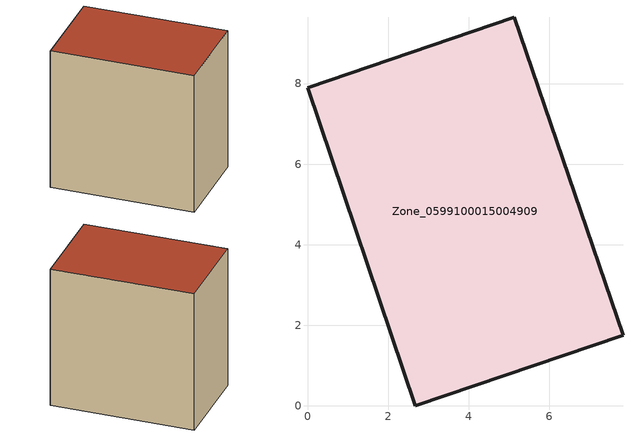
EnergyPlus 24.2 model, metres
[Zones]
Zone_0599100015004909
 floor ground (C_G): 7.83,1.75 2.68,0 0,7.9 5.14,9.65 z1.26
 wall outside (C_F): 2.68,0 7.83,1.75 5.14,9.65 0,7.9 2.68,0 z1.26:9.76
 roof outside (C_R): 5.14,9.65 0,7.9 2.68,0 7.83,1.75 z9.76
[BUILDING]
Pand.0599100015004909: North Axis=0; Terrain=City; Loads Convergence Tolerance Value=0.04; Temperature Convergence Tolerance Value=0.4; Solar Distribution=FullExterior; Maximum Number of Warmup Days=25; Minimum Number of Warmup Days=1
[Site:Location]
Rotterdam.The.Hague.AP_ZH_NLD Design_Conditions: Latitude=51.96; Longitude=4.45; Time Zone=1; Elevation=-4.5
[SITE:GROUNDTEMPERATURE:BUILDINGSURFACE]
18, 18, 18, 18, 18, 18, 18, 18, 18, 18, 18, 18
[MATERIAL] Thermal Absorptance=0.9; Solar Absorptance=0.7; Visible Absorptance=0.7
Name | Roughness | Thickness | Conductivity | Density | Specific Heat
G.TC.1975-1991 | MediumSmooth | 0.15 | 0.288461 | 540 | 1210
F.TC.1975-1991 | Rough | 0.3 | 0.230769 | 1920 | 840
R.TC.1975-1991 | MediumRough | 0.2 | 0.153846 | 1500 | 1000
[CONSTRUCTION]
C_G: G.TC.1975-1991
C_F: F.TC.1975-1991
C_R: R.TC.1975-1991
[ZONE]
Zone_0599100015004909: Type=1; Multiplier=1; Ceiling Height=Autocalculate; Volume=Autocalculate; Floor Area=autocalculate; Part of Total Floor Area=Yes
[ZONEINFILTRATION:DESIGNFLOWRATE]
Infil_Zone_0599100015004909: Zone or ZoneList or Space or SpaceList=Zone_0599100015004909; Schedule=AlwaysOn; Design Flow Rate Calculation Method=Flow/Area; Flow Rate per Floor Area=0.003; Constant Term Coefficient=1; Temperature Term Coefficient=0; Velocity Term Coefficient=0; Velocity Squared Term Coefficient=0
[HVACTEMPLATE:ZONE:IDEALLOADSAIRSYSTEM]
Zone_0599100015004909: Maximum Heating Supply Air Temperature=50; Minimum Cooling Supply Air Temperature=13; Maximum Heating Supply Air Humidity Ratio=0.0156; Minimum Cooling Supply Air Humidity Ratio=0.0077; Heating Limit=NoLimit; Cooling Limit=NoLimit; Dehumidification Control Type=ConstantSensibleHeatRatio; Cooling Sensible Heat Ratio=0.7; Dehumidification Setpoint=60; Humidification Control Type=None; Humidification Setpoint=30; Outdoor Air Method=None; Outdoor Air Flow Rate per Person=0.00944; Outdoor Air Flow Rate per Zone Floor Area=0; Outdoor Air Flow Rate per Zone=0; Demand Controlled Ventilation Type=None; Outdoor Air Economizer Type=NoEconomizer; Heat Recovery Type=None; Sensible Heat Recovery Effectiveness=0.7; Latent Heat Recovery Effectiveness=0.65
[ZONECONTROL:THERMOSTAT]
ThermostatControl_Zone_0599100015004909: Zone or ZoneList=Zone_0599100015004909; Control Type Schedule=DualSetpointControlType; Control 1=Thermostat_Zone_0599100015004909; Temperature Difference Between Cutout And Setpoint=0
[THERMOSTATSETPOINT:DUALSETPOINT]
Thermostat_Zone_0599100015004909: Heating Setpoint Temperature Schedule=HeatingSetpoint_Zone_0599100015004909; Cooling Setpoint Temperature Schedule=CoolingSetpoint_Zone_0599100015004909
[SCHEDULE:COMPACT]
HeatingSetpoint_Zone_0599100015004909: Through: 12/31, For: AllDays, Until: 24:00, 21
CoolingSetpoint_Zone_0599100015004909: Through: 12/31, For: AllDays, Until: 24:00, 24
DualSetpointControlType: Through: 12/31, For: AllDays, Until: 24:00, 4
AlwaysOn: Through: 12/31, For: AllDays, Until: 24:00, 1
